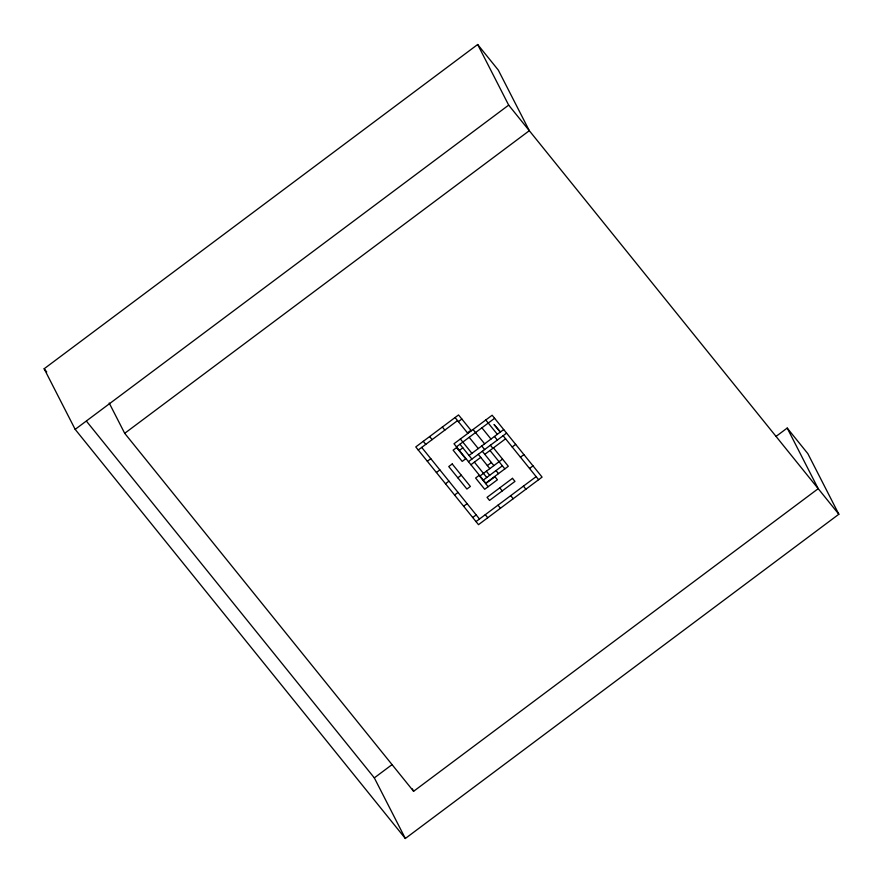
<?xml version="1.0" encoding="UTF-8"?>
<svg xmlns="http://www.w3.org/2000/svg" width="883" height="883" viewBox="0 0 883 883"><rect width="100%" height="100%" fill="white"/><g stroke="black" fill="none" stroke-linecap="round" stroke-linejoin="round"><path stroke-width="1.32" d="M787.206 428.067L807.835 453.63L838.85 514.237L405.33 838.486L75.165 429.37L44.15 368.763L477.67 44.514L498.299 70.088L529.314 130.695L124.702 433.321L413.597 791.3L818.21 488.674L787.206 428.067L776.179 436.312M75.165 429.37L508.674 105.121L477.67 44.514M418.244 449.999L457.549 420.606M458.376 421.632L461.842 419.039M427.328 461.257L430.794 458.663M467.46 432.88L470.926 430.286M456.467 446.831L494.623 418.299M459.359 450.418L462.824 447.824M436.401 472.504L439.866 469.911M469.016 455.496L503.696 429.557M468.443 461.666L506.588 433.134M445.485 483.752L448.95 481.158M470.915 464.734L480.738 457.383M484.789 454.359L505.595 438.796M457.824 477.802L461.301 475.209M487.35 465.562L491.389 462.537M512.206 446.975L515.672 444.381M454.568 495.01L458.034 492.416M479.999 475.981L502.537 459.127M483.299 480.076L502.372 465.805M520.451 457.206L523.928 454.613M485.694 483.619L494.944 476.699L497.416 479.767L484.701 489.281L475.617 478.023L479.083 475.429L488.167 486.688M463.641 506.257L467.107 503.663M529.535 468.454L533.001 465.86M472.725 517.504L476.191 514.91M476.025 521.599L536.136 476.632M405.33 838.486L374.326 777.879L391.975 764.678M508.674 105.121L838.85 514.237M500.518 431.93L494.039 424.48L500.231 432.151M503.122 435.727L538.619 479.701M485.782 419.988L497.339 434.304M494.447 436.467L497.339 440.054M481.908 427.814L490.981 439.061M493.465 447.869L508.321 466.279L485.771 483.144L453.994 443.763L492.14 415.231L542.085 477.107L478.498 524.668L415.772 446.93L458.542 414.944L471.334 430.794M490.407 445.242L492.88 448.31M523.42 486.147L525.904 489.215M473.067 429.502L484.624 443.818M489.988 450.462L504.844 468.873M481.732 445.981L484.624 449.557M455.076 417.538L467.869 433.387M482.317 451.29L493.873 465.606M469.193 437.328L478.266 448.575M496.014 470.562L498.487 473.63M478.266 454.315L489.822 468.63M510.705 495.661L513.178 498.729M460.352 439.006L471.908 453.332M486.356 471.224L489.657 475.319M499.767 487.846L502.239 490.915M459.944 444.237L471.908 459.072M474.381 462.14L486.765 477.482M442.361 427.052L444.833 430.12M497.99 505.175L500.462 508.244M429.646 436.555L432.118 439.624M485.275 514.679L487.747 517.747M423.277 441.312L425.761 444.381M421.71 447.405L479.491 519.005M44.15 368.763L46.744 371.975M86.501 421.235L374.326 777.879M412.361 788.872L413.597 791.3M109.194 403.012L124.702 433.321M456.599 447.56L453.122 450.153L462.206 461.412L465.672 458.818L456.599 447.56M452.217 463.961L448.752 466.555L466.908 489.05L470.374 486.456L452.217 463.961M512.482 478.343L487.052 497.361L489.524 500.429L514.966 481.412L512.482 478.343"/></g></svg>
